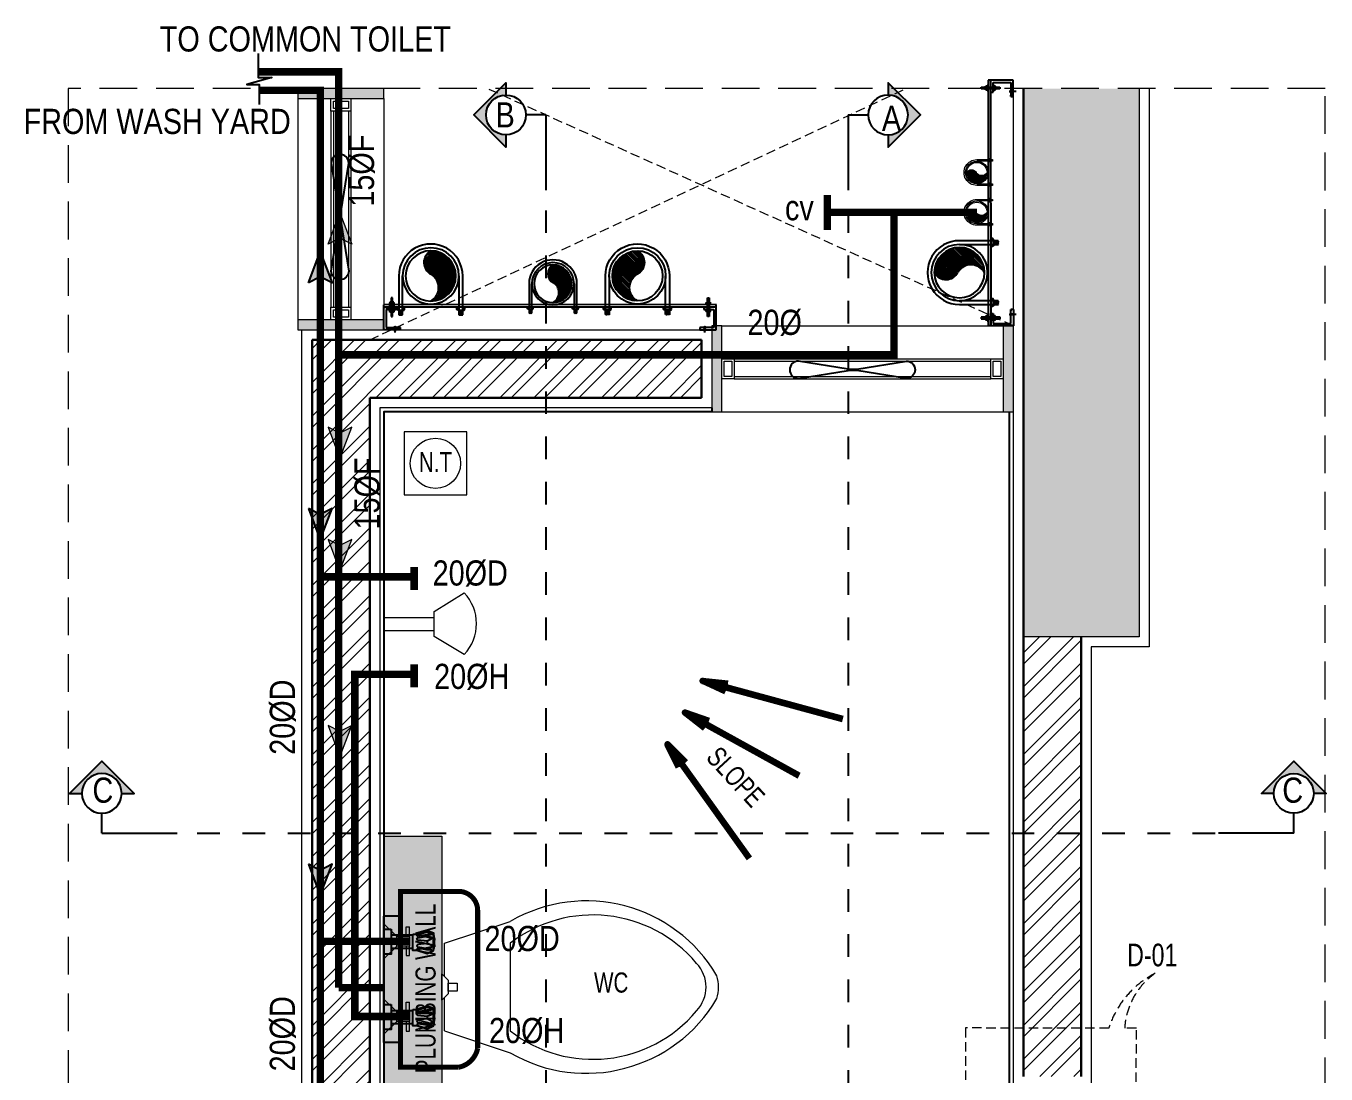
# Model space of a CAD drawing. Header units: inches. Extents: x 899679 to 12882928, y -3363313 to 527800.
# Drawn here: x 923957 to 926542, y 506707 to 508791 of the extents above; entities that cross this region are included whole.
import ezdxf
from ezdxf.enums import TextEntityAlignment as Align

# ---------------------------------------------------------------- set-up
doc = ezdxf.new("R2010")
doc.units = ezdxf.units.IN
doc.header["$LTSCALE"] = 150
for name, pattern in [('Dash', [6, 3, -3]), ('DASHED', [0.75, 0.5, -0.25]), ('HIDDEN', [0.375, 0.25, -0.125]), ('HIDDEN2', [0.1875, 0.125, -0.0625])]:
    doc.linetypes.add(name, pattern=pattern)
for name, color, linetype, lineweight in [('COLUMN', 5, 'Continuous', 13), ('DOTTED LINE-MSA', 3, 'HIDDEN2', 13), ('ELE', 6, 'Continuous', 25), ('ele02', 4, 'Continuous', 9), ('ele03', 147, 'Continuous', 5), ('g-cen-sym', 8, 'Continuous', 25), ('g-cent-sym', 8, 'Continuous', 15), ('g-ele-02', 8, 'Continuous', 9), ('g-text', 8, 'Continuous', 9), ('P-RWP-TEXT', 5, 'Continuous', 25), ('P.FIXTURE-MSA', 8, 'Continuous', 5), ('P_Soil Downtke pipe', 6, 'Continuous', 25), ('P_Wate Downtke pipe', 4, 'Continuous', 25), ('P_Water Supply Downtake pipe', 3, 'Continuous', 25), ('Pl_FLushing PIpe', 150, 'Continuous', 9), ('PLASTER', 3, 'Continuous', 9), ('SHEET', 7, 'Continuous', 13), ('WALL HATCH-MSA', 251, 'Continuous', 9), ('WALL-MSA', 32, 'Continuous', 30)]:
    doc.layers.add(name, color=color, linetype=linetype, lineweight=lineweight)
for name, color, linetype in [('g-sol250', 8, 'Continuous'), ('P-ASP', 42, 'Continuous'), ('P_DOMESTIC GRAVITY PIPE', 3, 'Continuous'), ('P_FLUSHING GRAVITY PIPE', 150, 'Continuous'), ('P_GEYSER', 1, 'Continuous'), ('P_HOT WATER PIPE', 1, 'HIDDEN'), ('P_SANITARY', 7, 'Continuous'), ('PL-bracket', 7, 'Continuous'), ('R.C.C HATCH-MSA', 250, 'Continuous'), ('TILE SECTION', 152, 'Continuous')]:
    doc.layers.add(name, color=color, linetype=linetype)
doc.styles.add('AR', font='swisscl.ttf')
doc.styles.add('ARIAL', font='swisscl.ttf')
doc.styles.add('arial unicode', font='swisscl.ttf', dxfattribs={"height": 165})
doc.styles.add('PLUMBING TEXT', font='ARIALN.TTF')
doc.styles.add('SWINS', font='swissc.ttf')
doc.dimstyles.new('25', dxfattribs={"dimtxt": 40, "dimasz": 18, "dimexe": 0, "dimexo": 0, "dimgap": 10, "dimtad": 1, "dimdec": 0, "dimzin": 3, "dimdsep": 46, "dimtxsty": 'ARIAL', "dimblk": 'ARCHTICK', "dimcen": 0, "dimclrd": 256, "dimclre": 256, "dimclrt": 256, "dimadec": 0, "dimazin": 0, "dimtfac": 1, "dimtdec": 0, "dimtmove": 1, "dimatfit": 0, "dimfxl": 1, "dimtolj": 1, "dimtzin": 0, "dimlwd": 18, "dimlwe": 5, "dimarcsym": 0})
pattern_1 = [(45, (-926540.5051183873, -538060.7460376524), (-33.67596045400933, 33.67596045400933), []), (45, (-926518.0544683873, -538060.7460376524), (-33.67596045400933, 33.67596045400933), [])]

# ---------------------------------------------------------------- blocks, each defined once
blk = doc.blocks.new('sec')
at = {"layer": 'g-cen-sym'}
h = blk.add_hatch(color=256, dxfattribs=at)
h.paths.add_polyline_path([(2.73e-14, 537.5273218287452), (-107.956475941309, 429.5708458874361), (-107.956475941309, 399.1607016395453, -0.2062306983916904), (2.730000000001706e-14, 445.6665243379758, -0.4142135623730596), (148.5555081145527, 297.1110162260618), (240.4163056053222, 297.1110162260618)])
h.paths.add_polyline_path([(-107.956475941309, 399.1607016395454), (-107.956475941309, 429.5708458874361), (-138.1869732997017, 399.3403485290693), (-138.1869732997017, 351.6371512499004, -0.09565303018648871)])
h.paths.add_polyline_path([(-138.1869732997017, 399.3403485290693), (-168.4174706606815, 369.1098511680636), (-168.4174706606815, 297.1110162260618), (-148.5555081119139, 297.1110162260618, -0.09423427136048851), (-138.1869732997017, 351.6371512499004)])
h.paths.add_polyline_path([(-168.4174706580426, 369.1098511680636), (-204.6941080129084, 332.8332138158367), (-204.6941080129084, 297.1110162260618), (-168.4174706606815, 297.1110162260618)])
h.paths.add_polyline_path([(-204.6941080129084, 332.8332138158367), (-240.4163056027092, 297.1110162260618), (-204.6941080129084, 297.1110162260618)])
for q in [(2.73e-14, 148.5555081130354), (-561.6378324203346, 0)]:
    blk.add_line((0, 0), q, dxfattribs=at)
blk.add_lwpolyline([(-148.5555081119139, 297.1110162260618), (-240.4163056027092, 297.1110162260618), (2.73e-14, 537.5273218287452), (240.4163056053222, 297.1110162260618), (148.5555081145527, 297.1110162260618)], dxfattribs=at)
blk.add_circle((2.73e-14, 297.1110162260618), 148.5555081130354, dxfattribs=at)
blk = doc.blocks.new('ewc')
at = {"linetype": 'Continuous'}
for p, q in [((6.000000000021826, 101.599999135622), (158.4000000000451, 152.3999991355522)), ((6.000000000021826, 24.57502629797091), (6.000000000021826, 101.599999135622)), ((158.4000000000451, 101.599999135622), (158.4000000000451, -101.6000008644478)), ((6.000000000021826, -101.6000008644478), (6.000000000021826, -24.57502391314483)), ((6.000000000021826, -101.6000008644478), (158.4000000000451, -152.4000008643779))]:
    blk.add_line(p, q, dxfattribs=at)
for points in [[(14.69999999997526, -15.87502045519068), (2.18279e-11, -30.5750262979127), (2.18279e-11, 30.57502629797091), (14.69999999997526, 15.87502629801747)], [(14.69999999997526, 9.524999135552207), (35.09999999999855, 9.524999135552207), (35.09999999999855, -9.52500086449436), (14.69999999997526, -9.52500086449436)]]:
    blk.add_lwpolyline(points, close=True, dxfattribs=at)
for centre, radius, start, end in [((334.6003760970416, -151.6075776776415), 351.3777508359386, 30.46294972132546, 120.0965059132994), ((350.166366009762, -145.4049900448299), 312.7060038516717, 39.84628294043039, 127.8249367280076), ((532.3713892993037, -8.644419722e-07), 79.81336324384073, 316.4848892072429, 43.51511079275708), ((539.3991887490483, 0.0005310428678058), 101.6, 344.8605283250158, 15.13947077070725), ((334.6003760970416, 151.607575948874), 351.3777508359386, 239.9034940867005, 329.5370502786747), ((350.166366009762, 145.4049883160623), 312.7060038516717, 232.1750632719923, 320.1537170595696)]:
    blk.add_arc(centre, radius, start, end, dxfattribs=at)
blk = doc.blocks.new('TAP-1')
for p, q in [((9.525013580918312, -44.44999999995343), (28.57501366082579, -44.44999999995343)), ((9.525013580918312, -50.80000000004657), (28.57501366082579, -50.80000000004657)), ((28.57501366082579, -44.44999999995343), (28.57501366082579, -50.80000000004657))]:
    blk.add_line(p, q)
for points in [[(-9.52499020472169, -25.40001328103244), (-34.92501358129084, 0), (34.92501358129084, 0), (9.525013580918312, -25.40002716239542)], [(-9.524986418895423, -44.44999999995343), (-28.5749864988029, -44.44999999995343), (-28.5749864988029, -50.80000000004657), (-9.524986418895423, -50.80000000004657)]]:
    blk.add_lwpolyline(points)
blk.add_lwpolyline([(9.525013580918312, -25.40000000002328), (9.525013580918312, -50.80000000004657), (-9.524986418895423, -50.80000000004657), (-9.524986418895423, -25.40000000002328)], close=True)
blk = doc.blocks.new('A$C9f60bd39')
for p, q in [((-25.00005471240729, 99.99999316036701), (-62.28428161423653, 159.5359041057527)), ((60.56100777816027, 159.7277266159654), (25.00002735946327, 99.99999316036701)), ((25.00002735946327, 99.99999316036701), (-25.00005471240729, 99.99999316036701)), ((12.50000684056431, 99.99999316036701), (-12.50003419537097, 99.99999316036701))]:
    blk.add_line(p, q)
blk.add_lwpolyline([(-12.50003419537097, 99.99999316036701), (-12.50002051796764, 0), (12.50002051796764, 0), (12.50000684056431, 99.99999316036701)], close=True)
blk.add_arc((-0.7608264302834868, 95.07164785638452), 89.11103114370214, 46.51608762641337, 133.6628466995608)
blk = doc.blocks.new('A$Cd9974d17')
at = {"elevation": -2.990973136893025e-06}
blk.add_lwpolyline([(14.51018306124024, -125), (139.5101830612402, -125), (139.5101830612402, 0), (14.51018306124024, 0)], close=True, dxfattribs=at)
blk.add_circle((77.01018305378966, -62.50000000372529, -3.011486838741326e-06), 50)
blk = doc.blocks.new('_ArchTick')
at = {"color": 0, "linetype": 'ByBlock', "const_width": 0.15}
blk.add_lwpolyline([(-0.5, -0.5), (0.5, 0.5)], dxfattribs=at)
blk = doc.blocks.new('A$C71541A21')
h = blk.add_hatch()
h.set_pattern_fill('ANSI31', color=256, scale=15624.99999961172, angle=449.9999947211993, style=0)
h.set_pattern_definition([(225.0000052736955, (2987.514096804695, -8852.990632419187), (-2.209708894839474, 2.209708487257594), [])])
edge = h.paths.add_edge_path()
edge.add_ellipse((58.19573492583879, 66.33248665570433), major_axis=(-35.35533905670769, 35.35533905670769), ratio=0.9999999999963864, start_angle=315.00000527864233, end_angle=405.0000052790051, ccw=False)
edge.add_ellipse((58.19573492606526, 66.33248665570433), major_axis=(-35.35533905654907, -35.35533905654907), ratio=0.9999999999990152, start_angle=135.0000052792887, end_angle=225.0000000000283, ccw=False)
edge.add_ellipse((84.99012411941371, 79.03934499527237), major_axis=(-18.70781260122782, 18.70781260122782), ratio=0.9999999999990392, start_angle=72.05095237669781, end_angle=196.2959103731115, ccw=False)
edge.add_ellipse((35.01052318419402, 50.98169697085457), major_axis=(-21.84810600288985, 21.84810600288985), ratio=0.9999999999985292, start_angle=256.2424875922653, end_angle=375.2099589512152)
at = {"color": 253}
for p, q in [((-18.89106795806232, 129.8324832193147), (58.19572907563697, 129.8324866465499)), ((-9.54635294477252, 129.831727855091), (-11.43835364824865, 129.8372014557497)), ((-9.548668197777328, 132.701747422945), (-8.418130726596372, 133.8388452140151)), ((-9.540326368397595, 122.3611023641951), (-9.548668197777328, 132.7017474233088)), ((-9.515043614402327, 131.1003206797267), (-4.017719424910991, 131.0844167980775)), ((-8.418130726596372, 133.8388452140151), (-4.017719424910991, 133.8388452140151)), ((58.19572976394407, 122.3618984121623), (-19.34279916938048, 122.3619066906281)), ((-9.540326368397595, 122.3611023641951), (-9.548668197777328, 119.4776715886491)), ((-9.548668197777328, 119.4776715886491), (-8.418130726596372, 118.3405737975789)), ((-9.54398898214198, 121.095085953604), (-4.017719424910991, 121.0790983322312)), ((-8.418130726596372, 118.3405737975789), (-4.017719424910991, 118.3405737975789)), ((58.19574077694657, 2.832486664677487), (-19.34279379814656, 2.832478416473873)), ((-18.89105706969759, 10.30306669630091), (58.19574008841307, 10.30307489960869)), ((58.19574077694657, 2.832486664677487), (-13.3133817491303, 2.832479011567313)), ((-9.546341147898643, 10.30231303168141), (-11.10284523895749, 10.30681603271836)), ((-9.548656401267221, 13.17233259953531), (-8.418118929722494, 14.30943039060541)), ((-9.540314571523721, 2.831687540421555), (-9.548656401267221, 13.17233259953531)), ((-9.540314571523721, 2.831687540421555), (-9.548656401267221, -0.0517432354882459)), ((-9.543977185268105, 1.56567112983059), (-4.017707627673313, 1.549683508457674)), ((-9.515031817528447, 11.57090585595318), (-4.017707627673313, 11.55500197394024)), ((-8.418118929722494, 14.30943039060541), (-4.017707627673313, 14.30943039060541)), ((-9.548656401267221, -0.0517432354882459), (-8.418118929722494, -1.188841026558363)), ((-8.418118929722494, -1.188841026558363), (-4.017707627673313, -1.188841026558363))]:
    blk.add_line(p, q, dxfattribs=at)
for points in [[(-19.39855965395615, 122.2485780273218, 0.1779413410830516), (-18.96089619515904, 125.9839440835293, -0.2328251976264197), (-18.95009380971812, 129.7178886617275)], [(-19.39854785708225, 2.719163203912031, 0.1779413410830516), (-18.96088439792142, 6.454529259755815, -0.2328251976264197), (-18.9500820128443, 10.18847383831774)]]:
    blk.add_lwpolyline(points, format="xyb", dxfattribs=at)
for points in [[(-17.33959012638577, 129.8327036686914), (-16.18338604933437, 122.3601411850922)], [(-15.15917705513048, 129.8335857501314), (-14.00297297844291, 122.361023266896)], [(-12.97876398460279, 129.8344678319353), (-11.82255990755139, 122.3619053483361)], [(-10.79835091371127, 129.8353499133754), (-9.540865640548088, 123.0295915888945)], [(-4.017719424910991, 133.8388452140151), (-4.017719424910991, 118.3405737975789)], [(-17.33957832914815, 10.30328884491786), (-16.18337425246052, 2.830726361682465)], [(-15.15916525825657, 10.30417092635792), (-14.002961181569, 2.831608443122533)], [(-12.97875218772888, 10.30505300816178), (-11.82254811067751, 2.8324905245626)], [(-10.7983391164736, 10.30593508960185), (-9.540853843674213, 3.500176764757211)], [(-4.017707627673313, 14.30943039060541), (-4.017707627673313, -1.188841026558363)]]:
    blk.add_lwpolyline(points, dxfattribs=at)
at = {"color": 253, "extrusion": (0, 0, -1)}
blk.add_ellipse((58.19573492629181, 66.33248665570433), major_axis=(-44.90128060301127, -44.90128060301129), ratio=0.999999999999692, start_param=2.356194490192188, end_param=5.497787143781983, dxfattribs=at)
for major_axis, ratio, start_param, end_param in [((-8.399999999999996e-15, -56.0294117612936), 0.9999999999955402, -0.7853981633996782, 5.497787143779905), ((-1.31e-14, -49.99999999999997), 0.9999999999967564, -0.7853981633990699, 5.497787143780516)]:
    blk.add_ellipse((58.19573492561231, 66.33248665570433), major_axis=major_axis, ratio=ratio, start_param=start_param, end_param=end_param)
at = {"extrusion": (0, 0, -1)}
for centre, major_axis, ratio, start_param, end_param in [((35.01052318464697, 50.98169697049223), (-21.8481060029837, -21.8481060029837), 0.999999999999786, 1.30533246416926, 3.381706541423978), ((84.89053644642789, 78.88060685054668), (-18.59417428406518, 18.59417428406518), 0.9999999999967792, 2.853642975592703, 5.029312805762117)]:
    blk.add_ellipse(centre, major_axis=major_axis, ratio=ratio, start_param=start_param, end_param=end_param, dxfattribs=at)
blk = doc.blocks.new('*U82')
at = {"color": 7, "ltscale": 0.125}
for p, q in [((-464.4738194127834, 51.56487437560279), (-476.0656746239163, 51.56487437560279)), ((-476.0656746239163, 51.56487437560279), (-476.0656746239163, 49.69146944608656)), ((-466.5707129343402, 54.73987305416085), (-473.9661408053628, 54.73987305416085)), ((-473.9661408053628, 54.73987305416085), (-473.9661408053628, 51.56487437560279)), ((-473.9661408053628, 51.56487437560279), (-466.5707129343402, 51.56487437560279)), ((-468.6846178410685, 63.33749707066454), (-471.8573765226879, 63.33749707066454)), ((-471.8573765226879, 63.33749707066454), (-471.8573765226879, 26.32462893977936)), ((-468.6846178410685, 26.32462893977936), (-468.6846178410685, 63.33749707066454)), ((-466.5707129343402, 51.56487437560279), (-466.5707129343402, 54.73987305416085)), ((-464.4738194127834, 49.69146944608656), (-464.4738194127834, 51.56487437560279)), ((-21.51459171095462, 51.56487437560279), (-9.92273649982212, 51.56487437560279)), ((-21.51459171095462, 49.69146944608656), (-21.51459171095462, 51.56487437560279)), ((-19.41769818939042, 54.73987305416085), (-12.02227031837515, 54.73987305416085)), ((-19.41769818939042, 51.56487437560279), (-19.41769818939042, 54.73987305416085)), ((-12.02227031837515, 51.56487437560279), (-19.41769818939042, 51.56487437560279)), ((-17.30379328266986, 63.33749707066454), (-14.13103460105026, 63.33749707066454)), ((-17.30379328266986, 26.32462893977936), (-17.30379328266986, 63.33749707066454)), ((-14.13103460105026, 63.33749707066454), (-14.13103460105026, 26.32462893977936)), ((-12.02227031837515, 54.73987305416085), (-12.02227031837515, 51.56487437560279)), ((-9.92273649982212, 51.56487437560279), (-9.92273649982212, 49.69146944608656)), ((-476.0656746239163, 38.09725163530675), (-476.0656746239163, 39.97065656435734)), ((-476.0656746239163, 39.97065656435734), (-464.4738194127834, 39.97065656435734)), ((-464.4738194127834, 38.09725163530675), (-476.0656746239163, 38.09725163530675)), ((-473.9661408053628, 34.92225295628305), (-473.9661408053628, 38.09725163530675)), ((-473.9661408053628, 38.09725163530675), (-466.5707129343402, 38.09725163530675)), ((-466.5707129343402, 34.92225295628305), (-473.9661408053628, 34.92225295628305)), ((-471.8573765226879, 26.32462893977936), (-468.6846178410685, 26.32462893977936)), ((-466.5707129343402, 38.09725163530675), (-466.5707129343402, 34.92225295628305)), ((-464.4738194127834, 39.97065656435734), (-464.4738194127834, 38.09725163530675)), ((-9.92273649982212, 49.69146944608656), (-21.51459171095462, 49.69146944608656)), ((-9.92273649982212, 39.97065656435734), (-21.51459171095462, 39.97065656435734)), ((-21.51459171095462, 39.97065656435734), (-21.51459171095462, 38.09725163530675)), ((-21.51459171095462, 38.09725163530675), (-9.92273649982212, 38.09725163530675)), ((-12.02227031837515, 38.09725163530675), (-19.41769818939042, 38.09725163530675)), ((-19.41769818939042, 38.09725163530675), (-19.41769818939042, 34.92225295628305)), ((-19.41769818939042, 34.92225295628305), (-12.02227031837515, 34.92225295628305)), ((-14.13103460105026, 26.32462893977936), (-17.30379328266986, 26.32462893977936)), ((-12.02227031837515, 34.92225295628305), (-12.02227031837515, 38.09725163530675)), ((-9.92273649982212, 38.09725163530675), (-9.92273649982212, 39.97065656435734))]:
    blk.add_line(p, q, dxfattribs=at)
for p, q in [((-485.8004037162347, 44.72142396942945), (-485.8004037162347, 49.69098918781675)), ((-485.8004037162347, 49.68862127818283), (0, 49.68862127818283)), ((-485.8004037162347, 44.72190422909625), (-461.7989801653725, 44.72190422909625)), ((-485.8004037162347, 0), (-485.8004037162347, 44.72190422909625)), ((-485.8004037162347, 44.72171776174218), (0, 44.71953631946235)), ((-461.798980159821, 39.97065656435734), (-481.0491560560359, 39.97065656435734)), ((-481.0491560560359, 39.97065656435734), (-481.0491560620532, 4.751247661959496)), ((-461.7989801653725, 44.72190422909625), (-461.798980159821, 39.97065656435734)), ((0, 44.72190422909625), (-24.18943095835834, 44.72190422909625)), ((-24.18943095835834, 44.72190422909625), (-24.18943096391718, 39.97065656435734)), ((-24.18943096391718, 39.97065656435734), (-4.751247660191439, 39.97065656435734)), ((-4.751247660191439, 39.97065656435734), (-4.751247654174222, 4.751247661959496)), ((0, 44.72142396942945), (0, 49.69098918781675)), ((0, 0), (0, 44.72190422909625)), ((-453.2746123915977, 0), (-485.8004037162347, 0)), ((-481.0491560620532, 4.751247661959496), (-453.2746123855806, 4.751247661959496)), ((-454.1178483401627, 4.751247661959496), (-455.9612256270005, 4.751247661959496)), ((-453.2746123855806, 4.751247661959496), (-455.9612256270005, 4.751247661959496)), ((-453.2746123855806, 4.751247661959496), (-453.2746123915977, 0)), ((-4.751247654174222, 4.751247661959496), (-32.52579132463689, 4.751247661959496)), ((-32.52579132463689, 4.751247661959496), (-29.83917808923434, 4.751247661959496)), ((-32.52579132463689, 0), (0, 0)), ((-31.68255537607183, 4.751247661959496), (-29.83917808923434, 4.751247661959496))]:
    blk.add_line(p, q)
for points in [[(-463.4684211574283, -5.459783804278004), (-464.6999106661073, 4.75124766195949)], [(-463.4684211574283, -5.459783804278004), (-462.2369316487487, 4.75124766195949)], [(-32.52579132463689, 0), (-32.52579132463689, 4.751247661959496)], [(-22.33198255880644, -5.459783804278004), (-23.56347206748561, 4.75124766195949)], [(-22.33198255880644, -5.459783804278004), (-21.10049305012726, 4.75124766195949)]]:
    blk.add_lwpolyline(points)
for centre, start, end in [((-463.549908525252, 4.542921116976278), 6.168720518134261, 173.8312794818657), ((-22.25049519098253, 4.542921116976278), 6.168720518134083, 173.8312794818659)]:
    blk.add_arc(centre, 1.938703992554078, start, end)
blk = doc.blocks.new('*U81')
at = {"color": 7, "ltscale": 0.125}
for p, q in [((-635.3813577738439, 51.56487437560279), (-646.9732129849768, 51.56487437560279)), ((-646.9732129849768, 51.56487437560279), (-646.9732129849768, 49.69146944608656)), ((-637.4782512954012, 54.73987305416085), (-644.8736791664237, 54.73987305416085)), ((-644.8736791664237, 54.73987305416085), (-644.8736791664237, 51.56487437560279)), ((-644.8736791664237, 51.56487437560279), (-637.4782512954012, 51.56487437560279)), ((-639.5921562021289, 63.33749707066454), (-642.764914883749, 63.33749707066454)), ((-642.764914883749, 63.33749707066454), (-642.764914883749, 26.32462893977936)), ((-639.5921562021289, 26.32462893977936), (-639.5921562021289, 63.33749707066454)), ((-637.4782512954012, 51.56487437560279), (-637.4782512954012, 54.73987305416085)), ((-635.3813577738439, 49.69146944608656), (-635.3813577738439, 51.56487437560279)), ((-21.51459171095462, 51.56487437560279), (-9.92273649982212, 51.56487437560279)), ((-21.51459171095462, 49.69146944608656), (-21.51459171095462, 51.56487437560279)), ((-19.41769818939042, 54.73987305416085), (-12.02227031837515, 54.73987305416085)), ((-19.41769818939042, 51.56487437560279), (-19.41769818939042, 54.73987305416085)), ((-12.02227031837515, 51.56487437560279), (-19.41769818939042, 51.56487437560279)), ((-17.30379328266986, 63.33749707066454), (-14.13103460105026, 63.33749707066454)), ((-17.30379328266986, 26.32462893977936), (-17.30379328266986, 63.33749707066454)), ((-14.13103460105026, 63.33749707066454), (-14.13103460105026, 26.32462893977936)), ((-12.02227031837515, 54.73987305416085), (-12.02227031837515, 51.56487437560279)), ((-9.92273649982212, 51.56487437560279), (-9.92273649982212, 49.69146944608656)), ((-646.9732129849768, 38.09725163530675), (-646.9732129849768, 39.97065656435734)), ((-646.9732129849768, 39.97065656435734), (-635.3813577738439, 39.97065656435734)), ((-635.3813577738439, 38.09725163530675), (-646.9732129849768, 38.09725163530675)), ((-644.8736791664237, 34.92225295628305), (-644.8736791664237, 38.09725163530675)), ((-644.8736791664237, 38.09725163530675), (-637.4782512954012, 38.09725163530675)), ((-637.4782512954012, 34.92225295628305), (-644.8736791664237, 34.92225295628305)), ((-642.764914883749, 26.32462893977936), (-639.5921562021289, 26.32462893977936)), ((-637.4782512954012, 38.09725163530675), (-637.4782512954012, 34.92225295628305)), ((-635.3813577738439, 39.97065656435734), (-635.3813577738439, 38.09725163530675)), ((-9.92273649982212, 49.69146944608656), (-21.51459171095462, 49.69146944608656)), ((-9.92273649982212, 39.97065656435734), (-21.51459171095462, 39.97065656435734)), ((-21.51459171095462, 39.97065656435734), (-21.51459171095462, 38.09725163530675)), ((-21.51459171095462, 38.09725163530675), (-9.92273649982212, 38.09725163530675)), ((-12.02227031837515, 38.09725163530675), (-19.41769818939042, 38.09725163530675)), ((-19.41769818939042, 38.09725163530675), (-19.41769818939042, 34.92225295628305)), ((-19.41769818939042, 34.92225295628305), (-12.02227031837515, 34.92225295628305)), ((-14.13103460105026, 26.32462893977936), (-17.30379328266986, 26.32462893977936)), ((-12.02227031837515, 34.92225295628305), (-12.02227031837515, 38.09725163530675)), ((-9.92273649982212, 38.09725163530675), (-9.92273649982212, 39.97065656435734))]:
    blk.add_line(p, q, dxfattribs=at)
for p, q in [((-656.7079420772951, 44.72142396942945), (-656.7079420772951, 49.69098918781675)), ((-656.7079420772951, 49.68862127818283), (0, 49.68862127818283)), ((-656.7079420772951, 44.72190422909625), (-632.706518526433, 44.72190422909625)), ((-656.7079420772951, 0), (-656.7079420772951, 44.72190422909625)), ((-656.7079420772951, 44.72171776174218), (0, 44.71953631946235)), ((-632.7065185208809, 39.97065656435734), (-651.9566944170971, 39.97065656435734)), ((-651.9566944170971, 39.97065656435734), (-651.9566944231141, 4.751247661959496)), ((-632.706518526433, 44.72190422909625), (-632.7065185208809, 39.97065656435734)), ((0, 44.72190422909625), (-24.18943095835834, 44.72190422909625)), ((-24.18943095835834, 44.72190422909625), (-24.18943096391718, 39.97065656435734)), ((-24.18943096391718, 39.97065656435734), (-4.751247660191439, 39.97065656435734)), ((-4.751247660191439, 39.97065656435734), (-4.751247654174222, 4.751247661959496)), ((0, 44.72142396942945), (0, 49.69098918781675)), ((0, 0), (0, 44.72190422909625)), ((-624.1821507526578, 0), (-656.7079420772951, 0)), ((-651.9566944231141, 4.751247661959496), (-624.1821507466408, 4.751247661959496)), ((-625.025386701224, 4.751247661959496), (-626.8687639880611, 4.751247661959496)), ((-624.1821507466408, 4.751247661959496), (-626.8687639880611, 4.751247661959496)), ((-624.1821507466408, 4.751247661959496), (-624.1821507526578, 0)), ((-4.751247654174222, 4.751247661959496), (-32.52579132463689, 4.751247661959496)), ((-32.52579132463689, 4.751247661959496), (-29.83917808923434, 4.751247661959496)), ((-32.52579132463689, 0), (0, 0)), ((-31.68255537607183, 4.751247661959496), (-29.83917808923434, 4.751247661959496))]:
    blk.add_line(p, q)
for points in [[(-634.3759595184891, -5.459783804278004), (-635.607449027168, 4.75124766195949)], [(-634.3759595184891, -5.459783804278004), (-633.14447000981, 4.75124766195949)], [(-32.52579132463689, 0), (-32.52579132463689, 4.751247661959496)], [(-22.33198255880644, -5.459783804278004), (-23.56347206748561, 4.75124766195949)], [(-22.33198255880644, -5.459783804278004), (-21.10049305012726, 4.75124766195949)]]:
    blk.add_lwpolyline(points)
for centre, radius, start, end in [((-634.457446886313, 4.542921116976267), 1.93870399255409, 6.168720518134509, 173.8312794818654), ((-22.25049519098253, 4.542921116976278), 1.938703992554078, 6.168720518134083, 173.8312794818659)]:
    blk.add_arc(centre, radius, start, end)
blk = doc.blocks.new('ARR')
at = {"ltscale": 0.025}
h = blk.add_hatch(color=256, dxfattribs=at)
edge = h.paths.add_edge_path()
edge.add_line((248.5438484465703, 93.94263017456979), (-2.328306436538696e-08, -1.164153218269348e-08))
edge.add_line((0, 0), (248.5438484698534, -93.94263018621132))
edge.add_line((248.5438484465703, -93.94263019785285), (199.9999999767169, -1.164153218269348e-08))
edge.add_line((200, 0), (248.5438484698534, 93.94263018621132))
at = {"color": 7, "linetype": 'Continuous', "ltscale": 0.025}
blk.add_lwpolyline([(248.5438484465703, 93.94263017456979), (0, 0), (248.5438484465703, -93.94263019785285), (200, 0)], close=True, dxfattribs=at)
blk = doc.blocks.new('AC')
at = {"layer": 'P_SANITARY', "ltscale": 10}
h = blk.add_hatch(color=7, dxfattribs=at)
h.set_gradient(color1=(242, 244, 241), color2=(118, 137, 108), rotation=90.00000000000003, one_color=1, tint=0.4799999892711639, name='INVCYLINDER')
h.paths.add_polyline_path([(-4.656613e-10, -24.99945513007697), (14.31408783327788, -24.99945513007697), (14.31408783327788, 0.0021237677428871), (4.656613e-10, 0.0021237677428871)])
h.paths.add_polyline_path([(4.656613e-10, 0.0021237677428871), (14.31408783327788, 0.0021237677428871), (14.31408783327788, 24.99945513007697), (4.656613e-10, 24.99945513007697)])
h = blk.add_hatch(color=7, dxfattribs=at)
h.set_gradient(color1=(242, 244, 241), color2=(118, 137, 108), rotation=90.00000000000003, one_color=1, tint=0.4799999892711639, name='INVCYLINDER')
h.paths.add_polyline_path([(14.31408783327788, 13.41977291507646), (14.31408783327788, -13.41977291542571), (57.60630970122293, -13.41977291542571), (57.60630970122293, 13.41977291507646)])
h = blk.add_hatch(color=7, dxfattribs=at)
h.set_gradient(color1=(242, 244, 241), color2=(118, 137, 108), rotation=90.00000000000003, one_color=1, tint=0.4799999892711639, name='INVCYLINDER')
h.paths.add_polyline_path([(99.97194769605996, 0.0021237677428871), (99.75558331026696, 5.541051914216949), (98.98042425839228, 12.12990388472099), (97.43010615045205, 18.81565072957892), (85.75427288375795, 24.33865900163073), (65.55169001407921, 17.31378006224986), (57.60630970122293, 17.31378006224986), (57.60630970122293, 0.0021237677428871)])
h.paths.add_polyline_path([(93.79654807783665, 7.188264906522818), (85.8996152053587, 3.748496603569946), (67.44114020932466, 5.734841684112324), (66.90821835957468, 6.170868652523495), (65.98771698214114, 7.236712351324968), (65.69703233521432, 8.641688137548044), (66.13305930374189, 9.319952312391253), (67.05356068117544, 9.949769043014383), (86.04495752719228, 13.53487967140972), (94.3294699306134, 11.35474482947029), (94.66860201442614, 10.87027041637338), (95.24997130408882, 9.90132159856148), (95.24997130408882, 8.593240693211554), (94.76549689564851, 7.866529082297347)], flags=16)
h.paths.add_polyline_path([(92.92449414101429, 16.05414660158567), (85.65737800276837, 16.29638379998505), (69.0399057616014, 13.14730014000088), (68.79766855482012, 13.14730014000088), (68.31319414637983, 13.29264246521052), (66.85977091919631, 13.72866943362169), (66.2784016295336, 14.16469640168361), (65.98771698214114, 14.84296057687607), (66.13305930374189, 15.61811963282525), (66.90821835957468, 16.63551588740665), (85.8996152053587, 22.40076135809069), (94.52325969329105, 19.49391490395646), (94.66860201442614, 19.00944049900863), (94.76549689564851, 18.04049168131314), (94.3294699306134, 16.92620053049177)], flags=16)
h = blk.add_hatch(color=7, dxfattribs=at)
h.set_gradient(color1=(242, 244, 241), color2=(118, 137, 108), rotation=90.00000000000003, one_color=1, tint=0.4799999892711639, name='INVCYLINDER')
h.paths.add_polyline_path([(86.04495752719228, -11.02797287900466), (67.05356068117544, -7.491309694829396), (66.13305930374189, -6.813045520219017), (65.69703233521432, -6.183228789246641), (65.98771698214114, -4.778253003023564), (66.90821835957468, -3.712409303872847), (67.44114020932466, -3.27638233557809), (86.04495752719228, -1.323225663392803), (86.04495752719228, 0.0021237677428871), (57.60630970122293, 0.0021237677428871), (57.60630970122293, -14.90376815770287), (63.71068725921213, -14.90376815770287), (86.04495752719228, -22.1708842960652), (86.04495752719228, -19.84486277902033), (85.8996152053587, -19.89385457290335), (66.90821835957468, -14.17705653852317), (66.13305930374189, -13.15966028417461), (65.98771698214114, -12.38450122880749), (66.2784016295336, -11.70623705349862), (66.85977091919631, -11.27021008520387), (68.31319414637983, -10.83418311714194), (68.79766855482012, -10.68884079880081), (69.0399057616014, -10.68884079880081), (85.65737800276837, -13.83792445936706), (92.92449414101429, -13.5956872528186), (94.3294699306134, -14.46774118964095), (94.76549689564851, -15.53358488855883), (94.66860201442614, -16.59942858759314), (94.52325969329105, -16.98700811923481), (86.04495752719228, -19.84486277902033), (86.04495752719228, -22.1708842960652), (98.30216008354908, -17.81061461230273), (98.3990549684968, -17.56837740517221), (98.44750240910801, -16.93856067466549), (98.88352937740272, -14.61308350763284), (99.41645122691988, -10.93107799778227), (99.85247819544749, -6.183228789246641), (99.99782052054071, -0.6602205247618258), (99.97194769605996, 0.0021237677428871), (86.04495752719228, 0.0021237677428871), (86.04495752719228, -1.400901647866701), (93.79654807783665, -4.72980555833783), (94.76549689564851, -5.359622288960961), (95.24997130408882, -6.086333908024244), (95.24997130408882, -7.394414813490582), (94.66860201442614, -8.411811068304813), (94.3294699306134, -8.847838036250321)])
at = {"layer": 'P_SANITARY', "color": 7}
blk.add_line((57.60630970122293, 17.31378006224986), (57.60630970122293, -14.90376815770287), dxfattribs=at)
at = {"layer": 'P_SANITARY', "ltscale": 10}
blk.add_lwpolyline([(14.31408783327788, -24.99945513007697), (14.31408783327788, 24.99945513007697), (4.656613e-10, 24.99945513007697), (-4.656613e-10, -24.99945513007697)], close=True, dxfattribs=at)
for points in [[(57.60630970122293, 13.41977291507646), (14.31408783327788, 13.41977291507646)], [(14.31408783327788, -13.41977291542571), (57.60630970122293, -13.41977291542571)]]:
    blk.add_lwpolyline(points, dxfattribs=at)
at = {"layer": 'P_SANITARY', "color": 7}
for points in [[(57.60630970122293, -14.90376815770287), (63.71068725921213, -14.90376815770287), (86.04495752719228, -22.1708842960652), (98.30216008354908, -17.81061461230273), (98.3990549684968, -17.56837740517221), (98.44750240910801, -16.93856067466549), (98.88352937740272, -14.61308350763284), (99.41645122691988, -10.93107799778227), (99.85247819544749, -6.183228789246641), (99.99782052054071, -0.6602205247618258), (99.75558331026696, 5.541051914216949), (98.98042425839228, 12.12990388472099), (97.43010615045205, 18.81565072957892), (85.75427288375795, 24.33865900163073), (65.55169001407921, 17.31378006224986), (57.60630970122293, 17.31378006224986), (57.60630970122293, -14.90376815770287)], [(86.04495752719228, 13.53487967140972), (94.3294699306134, 11.35474482947029), (94.66860201442614, 10.87027041637338), (95.24997130408882, 9.90132159856148), (95.24997130408882, 8.593240693211554), (94.76549689564851, 7.866529082297347), (93.79654807783665, 7.188264906522818), (85.8996152053587, 3.748496603569946), (67.44114020932466, 5.734841684112324), (66.90821835957468, 6.170868652523495), (65.98771698214114, 7.236712351324968), (65.69703233521432, 8.641688137548044), (66.13305930374189, 9.319952312391253), (67.05356068117544, 9.949769043014383), (86.04495752719228, 13.53487967140972)], [(85.8996152053587, 22.40076135809069), (94.52325969329105, 19.49391490395646), (94.66860201442614, 19.00944049900863), (94.76549689564851, 18.04049168131314), (94.3294699306134, 16.92620053049177), (92.92449414101429, 16.05414660158567), (85.65737800276837, 16.29638379998505), (69.0399057616014, 13.14730014000088), (68.79766855482012, 13.14730014000088), (68.31319414637983, 13.29264246521052), (66.85977091919631, 13.72866943362169), (66.2784016295336, 14.16469640168361), (65.98771698214114, 14.84296057687607), (66.13305930374189, 15.61811963282525), (66.90821835957468, 16.63551588740665), (85.8996152053587, 22.40076135809069)], [(86.04495752719228, 22.93368320795707), (86.04495752719228, 24.19331667607185)], [(86.04495752719228, 13.72866943362169), (86.04495752719228, 17.16843773680739)], [(86.04495752719228, -1.290037255384959), (86.04495752719228, 3.457811960834078)], [(97.67234335327522, -17.76216717495117), (97.67234335327522, 17.36222750635352)], [(86.04495752719228, -11.02797287900466), (94.3294699306134, -8.847838036250321), (94.66860201442614, -8.411811068304813), (95.24997130408882, -7.394414813490582), (95.24997130408882, -6.086333908024244), (94.76549689564851, -5.359622288960961), (93.79654807783665, -4.72980555833783), (85.8996152053587, -1.338484699954278), (67.44114020932466, -3.27638233557809), (66.90821835957468, -3.712409303872847), (65.98771698214114, -4.778253003023564), (65.69703233521432, -6.183228789246641), (66.13305930374189, -6.813045520219017), (67.05356068117544, -7.491309694829396), (86.04495752719228, -11.02797287900466)], [(85.8996152053587, -19.89385457290335), (94.52325969329105, -16.98700811923481), (94.66860201442614, -16.59942858759314), (94.76549689564851, -15.53358488855883), (94.3294699306134, -14.46774118964095), (92.92449414101429, -13.5956872528186), (85.65737800276837, -13.83792445936706), (69.0399057616014, -10.68884079880081), (68.79766855482012, -10.68884079880081), (68.31319414637983, -10.83418311714194), (66.85977091919631, -11.27021008520387), (66.2784016295336, -11.70623705349862), (65.98771698214114, -12.38450122880749), (66.13305930374189, -13.15966028417461), (66.90821835957468, -14.17705653852317), (85.8996152053587, -19.89385457290335)], [(86.04495752719228, -13.5956872528186), (86.04495752719228, -11.02797287900466)], [(86.04495752719228, -22.0739894148428), (86.04495752719228, -19.94230200944002)]]:
    blk.add_lwpolyline(points, dxfattribs=at)
blk = doc.blocks.new('GEYSER')
at = {"layer": 'P_GEYSER', "linetype": 'Continuous'}
for points in [[(-125.3349405054468, -33.16639222588856), (-125.3349405054468, 0)], [(125.3349405056797, 0), (-125.3349405054468, 0)], [(125.3349405056797, -33.16639222588856), (125.3349405056797, 0)]]:
    blk.add_lwpolyline(points, dxfattribs=at)
at = {"layer": 'P_GEYSER', "linetype": 'Continuous', "const_width": 10}
blk.add_lwpolyline([(175, -148.1663922258885, -0.3080263182779532), (136.8851185357198, -186.4997255592606), (-136.6666666665114, -186.4997255592606, -0.4142135623722055), (-175, -148.1663922258885), (-175, -33.16639222588856), (175, -33.16639222588856)], format="xyb", close=True, dxfattribs=at)
at = {"layer": 'P_SANITARY', "rotation": 269.9999999999999}
for p in [(-74.89077406539582, 8.149072527885437e-10), (75.10922593413852, -1.164224272542924e-10)]:
    blk.add_blockref('AC', p, dxfattribs=at)
blk = doc.blocks.new('G$C4B83B98E')
at = {"layer": 'g-sol250'}
h = blk.add_hatch(color=251, dxfattribs=at)
h.dxf.hatch_style = 1
h.paths.add_polyline_path([(-2042.99999982852, 3229.485703979968), (-2042.99999982852, 3209.485703979968), (-1871.999999868218, 3209.485703979968), (-1871.999999868218, 3229.485703979968)])
h = blk.add_hatch(color=251, dxfattribs=at)
h.dxf.hatch_style = 1
h.paths.add_polyline_path([(-2043.001441100962, 2769.485703980434), (-2043.001441100962, 2749.485703980434), (-1872.000022129621, 2749.485703980434), (-1872.000022129621, 2769.485703980434)])
h = blk.add_hatch(color=251, dxfattribs=at)
h.dxf.hatch_style = 1
h.paths.add_polyline_path([(-1219.999999923166, 2586.485704021179), (-1199.999999923166, 2586.485704021179), (-1199.999999922817, 2757.485703981481), (-1219.999999922817, 2757.485703981481)])
h = blk.add_hatch(color=251, dxfattribs=at)
h.dxf.hatch_style = 1
h.paths.add_polyline_path([(-639.9999999224674, 2586.485704024322), (-619.9999999224674, 2586.485704024322), (-619.9999999224674, 2757.485681720078), (-639.9999999224674, 2757.485681720078)])
h = blk.add_hatch(color=251, dxfattribs=at)
h.dxf.hatch_style = 1
h.paths.add_polyline_path([(-1871.999999868218, 1742.085704035359), (-1871.999999868218, 1142.085704035359), (-1756.584433566546, 1142.085704035359), (-1756.584433566546, 1742.085704035359)])
at = {"layer": 'R.C.C HATCH-MSA'}
h = blk.add_hatch(color=251, dxfattribs=at)
h.dxf.hatch_style = 1
h.paths.add_polyline_path([(-370.0000000001164, 3229.485703980317), (-599.9999998682179, 3229.485703980317), (-599.9999998682179, 2139.08570398239), (-370.0000000001164, 2139.08570398239)])
at = {"layer": 'WALL HATCH-MSA'}
h = blk.add_hatch(dxfattribs=at)
h.set_pattern_fill('ANSI32', color=251, scale=5)
h.set_pattern_definition(pattern_1)
h.paths.add_polyline_path([(-599.9999998682179, 399.0857040353585), (-599.9999998647254, 265.7857040184317), (-484.9999998647254, 265.7857040184317), (-484.9999998682179, 514.0857040353585), (-1899.999999868218, 514.0857040353585), (-1899.999999868218, 2614.485703980434), (-1239.999999922817, 2614.485703981598), (-1239.999999922817, 2729.485703981598), (-2014.999999868218, 2729.485703980434), (-2014.999999868218, 399.0857040353585)])
h = blk.add_hatch(dxfattribs=at)
h.set_pattern_fill('ANSI32', color=251, scale=5)
h.set_pattern_definition(pattern_1)
h.paths.add_polyline_path([(-484.9999998682179, 2139.08570398239), (-599.9999998682179, 2139.08570398239), (-599.9999998682179, 1264.085704035359), (-484.9999998682179, 1264.085704035359)])
at = {"layer": 'COLUMN', "color": 251}
blk.add_lwpolyline([(-370.0000000001164, 3229.485703980317), (-370.0000000001164, 2139.08570398239), (-600.0000000004657, 2139.08570398239), (-600.0000000004657, 3229.485703980317)], dxfattribs=at)
at = {"layer": 'DOTTED LINE-MSA', "color": 251}
for p, q in [((-1899.999999868218, 2729.485703980317), (-833.7270340528339, 3229.485703980317)), ((-619.9999998678686, 2757.485681718914), (-1666.272965651355, 3229.485703980317))]:
    blk.add_line(p, q, dxfattribs=at)
at = {"layer": 'ELE', "color": 251}
for points, elevation in [([(-1957.924393676221, 2982.42277739034), (-1942.019056357443, 3081.123080810765, 1), (-1976.770551986992, 3081.123080810765), (-1960.865214668214, 2982.42277739034)], 1.994536980021167e-09), ([(-1957.924393676221, 2965.185220873216), (-1942.019056357443, 2866.484917452792, -1), (-1976.770551986992, 2866.484917452792), (-1960.865214668214, 2965.185220873216)], 1.994536980021167e-09), ([(-948.7910340913804, 2671.561310173478), (-1047.491337511805, 2687.466647492256, 1), (-1047.491337511805, 2652.715151862707), (-948.7910340913804, 2668.620489181485)], -0.3206779567362979), ([(-931.5534775742562, 2671.561310173478), (-832.8531741538318, 2687.466647492256, -1), (-832.8531741538318, 2652.715151862707), (-931.5534775742562, 2668.620489181485)], -0.3206779567362979)]:
    blk.add_lwpolyline(points, format="xyb", dxfattribs=dict(at, elevation=elevation))
at = {"layer": 'ELE', "color": 251, "elevation": 1.994536980021167e-09}
for points in [[(-1957.924393676221, 2965.185220873216), (-1960.766859553754, 2965.185220873216), (-1960.766859553754, 2982.42277739034), (-1957.924393676221, 2982.42277739034)], [(-931.5534775742562, 2671.561310173478), (-931.5534775742562, 2668.718844295945), (-948.7910340913804, 2668.718844295945), (-948.7910340913804, 2671.561310173478)]]:
    blk.add_lwpolyline(points, close=True, dxfattribs=at)
at = {"layer": 'ele02', "color": 251, "elevation": 1.994536980021167e-09}
for points in [[(-1977.499988714233, 3184.485703979968), (-1977.499988714233, 3209.485703979968), (-1937.499988714233, 3209.485703979968), (-1937.499988714233, 3184.485703979968)], [(-1972.499985704198, 3189.485706990003), (-1972.499985704198, 3204.485700969934), (-1942.499991724268, 3204.485700969934), (-1942.499991724268, 3189.485706990003)], [(-1174.999999922817, 2651.985715135466), (-1199.999999922817, 2651.985715135466), (-1199.999999922817, 2691.985715135466), (-1174.999999922817, 2691.985715135466)], [(-1180.000002932851, 2656.985718145501), (-1194.999996912782, 2656.985718145501), (-1194.999996912782, 2686.985712125432), (-1180.000002932851, 2686.985712125432)]]:
    blk.add_lwpolyline(points, close=True, dxfattribs=at)
at = {"layer": 'ele02', "color": 251}
for points in [[(-1977.500010977499, 2769.485703980434), (-1977.500010977499, 2794.485703980434), (-1937.500010977499, 2794.485703980434), (-1937.500010977499, 2769.485703980434)], [(-1972.500007967465, 2774.485706990468), (-1972.500007967465, 2789.485700970399), (-1942.500013987534, 2789.485700970399), (-1942.500013987534, 2774.485706990468)], [(-639.9999999224674, 2651.9856928722), (-664.9999999224674, 2651.9856928722), (-664.9999999224674, 2691.9856928722), (-639.9999999224674, 2691.9856928722)], [(-645.000002932502, 2656.985695882235), (-659.9999969124328, 2656.985695882235), (-659.9999969124328, 2686.985689862166), (-645.000002932502, 2686.985689862166)]]:
    blk.add_lwpolyline(points, close=True, dxfattribs=at)
at = {"layer": 'ele03', "color": 251}
for p, q in [((-2042.99999982852, 3209.485703979968), (-2043.00002209167, 2769.485703980434)), ((-1871.999999868218, 3209.485703979968), (-1872.000022129621, 2769.485703980434)), ((-1977.499999637716, 3184.485703979968), (-1977.500018327497, 2794.485703980434)), ((-1972.499996428378, 3184.485703979968), (-1972.500015502796, 2794.485703980434)), ((-1942.50000264775, 3184.485703979968), (-1942.500021521002, 2794.485703980434)), ((-1937.499999589287, 3184.485703979968), (-1937.500010981224, 2794.485703980434)), ((-1199.999999922817, 2757.485703981481), (-639.9999999224674, 2757.485681720078)), ((-1174.999999922817, 2691.985704260413), (-664.9999999224674, 2691.985692868475)), ((-1174.999999922817, 2686.985701201949), (-664.9999999224674, 2686.985682328697)), ((-1174.999999922817, 2656.985707421321), (-664.9999999224674, 2656.985688346904)), ((-1174.999999922817, 2651.985704211984), (-664.9999999224674, 2651.985685522202)), ((-1199.999999922817, 2586.485704021179), (-639.9999999224674, 2586.485681758029))]:
    blk.add_line(p, q, dxfattribs=at)
at = {"layer": 'g-cen-sym', "color": 251, "linetype": 'Dash', "lineweight": -3, "ltscale": 0.1}
for p, q in [((-1549.975790099474, 3077.174606639659), (-1549.975790099474, 370.0202894068789)), ((-948.3280723372009, 3077.174606639659), (-948.3280723372009, 370.0202894068789)), ((-2333.343831602135, 1748.193487876328), (-212.0160708931508, 1748.193487876328))]:
    blk.add_line(p, q, dxfattribs=at)
at = {"layer": 'g-cent-sym', "color": 251, "linetype": 'HIDDEN', "ltscale": 0.5, "elevation": 1}
blk.add_lwpolyline([(-715.1471536851022, 1360.79970139917), (-715.4506292627193, 1085.118133828044), (-375.6407081638463, 1084.931099232752), (-375.3372325862292, 1360.612666803878), (-398.4785599084571, 1360.638141222531, -0.2302943893148561), (-337.9375763463322, 1469.524881461635, 0.1998407302499385), (-430.164595475886, 1360.673021820607)], format="xyb", close=True, dxfattribs=at)
at = {"layer": 'g-ele-02', "color": 251, "linetype": 'Continuous'}
for points in [[(-2042.99999982852, 3229.485703980317), (-2042.99999982852, 3209.485703980317), (-1871.999999868218, 3209.485703979968), (-1871.999999868218, 3229.485703979968)], [(-2042.999999825377, 2769.485703980434), (-2042.999999825377, 2749.485703980434), (-1872.000022129621, 2749.485703980434), (-1872.000022129621, 2769.485703980434)], [(-1219.999999923166, 2586.485704021179), (-1199.999999923166, 2586.485704021179), (-1199.999999922817, 2757.485703981481), (-1219.999999922817, 2757.485703981481)], [(-639.9999999224674, 2586.485704024322), (-619.9999999224674, 2586.485704024322), (-619.9999999224674, 2757.485681720078), (-639.9999999224674, 2757.485681720078)]]:
    blk.add_lwpolyline(points, close=True, dxfattribs=at)
at = {"layer": 'P.FIXTURE-MSA', "color": 251}
blk.add_lwpolyline([(-1871.999999868218, 1742.085704035359), (-1756.584433566546, 1742.085704035359), (-1756.584433566546, 1142.085704035359), (-1871.999999868218, 1142.085704035359)], close=True, dxfattribs=at)
at = {"layer": 'PLASTER', "color": 251, "linetype": 'Continuous', "ltscale": 750}
blk.add_line((-2035.001441100729, 2749.485703980434, 0.320677927796419), (-1880.001441097003, 2749.485703980317, 0.320677927796419), dxfattribs=at)
at = {"layer": 'PLASTER', "color": 251}
blk.add_lwpolyline([(-350.0000000001164, 3229.485703980317), (-350.0000000001164, 2119.08570398239), (-464.9999998682179, 2119.08570398239), (-464.9999998682179, 1244.085704035359), (-619.9999998682179, 1244.085704035359), (-619.9999998682179, 2139.08570398239), (-620.0000000004657, 3229.485703980317)], dxfattribs=at)
blk.add_lwpolyline([(-1879.999999868218, 534.0857040353585), (-464.9999998684507, 534.0857040353585), (-464.9999998644926, 245.7857040184317), (-619.9999998641433, 245.7857040184317), (-619.9999998676358, 379.0857040353585), (-2034.999999868218, 379.0857040353585), (-2034.999999868218, 2749.485703980434), (-1219.999999922817, 2749.485703981598), (-1219.999999922817, 2594.485703981598), (-1879.999999868218, 2594.485703980434)], close=True, dxfattribs=at)
at = {"layer": 'SHEET', "color": 251, "linetype": 'HIDDEN', "ltscale": 2}
blk.add_lwpolyline([(-2499.999999867636, 102.0041043455712), (-1.164153218269348e-10, 102.0041043455712), (-1.164153218269348e-10, 3229.485703980317), (-2499.999999867636, 3229.485703980317)], close=True, dxfattribs=at)
at = {"layer": 'TILE SECTION', "color": 251}
for points in [[(-1219.999999922817, 2594.485703981598), (-1219.999999922817, 2586.485703981598), (-1871.999999868218, 2586.485703980434), (-1871.999999868218, 542.0857040353585), (-456.9999998685671, 542.0857040353585)], [(-627.9999998682179, 1244.085704035359), (-627.9999998682179, 2139.08570398239), (-627.9999999224674, 2586.485704024322)]]:
    blk.add_lwpolyline(points, dxfattribs=at)
at = {"layer": 'WALL-MSA', "color": 251}
for p, q in [((-599.9999998682179, 1264.085704035359, -9.731154006734315e-08), (-599.9999998682179, 3229.485703980317, -5.139925203246731e-09)), ((-2014.999999868218, 2729.485703980434), (-1239.999999922817, 2729.485703981598)), ((-2014.999999868218, 399.0857040353585), (-2014.999999868218, 2729.485703980434)), ((-1239.999999922817, 2614.485703981598), (-1239.999999922817, 2729.485703981598)), ((-1899.999999868218, 2614.485703980434), (-1239.999999922817, 2614.485703981598)), ((-1899.999999868218, 514.0857040353585), (-1899.999999868218, 2614.485703980434)), ((-484.9999998682179, 1264.085704035359, -9.731154006734315e-08), (-484.9999998682179, 2139.08570398239, -5.386888825419996e-08))]:
    blk.add_line(p, q, dxfattribs=at)
at = {"layer": 'g-cen-sym', "color": 251, "linetype": 'Dash', "lineweight": -3, "ltscale": 0.1, "yscale": 0.2666666667908428, "zscale": 0.2666666667908428}
for p, xscale, rotation in [((-1549.975792400772, 3176.944695354672), 0.2666666667908428, 90.00000088045216), ((-948.3280700359028, 3176.944695354672), -0.2666666667908428, 269.9999991195479), ((-2433.113920317148, 1748.193490177626), -0.2666666667908428, 359.9999991195479)]:
    blk.add_blockref('sec', p, dxfattribs=dict(at, xscale=xscale, rotation=rotation))
at = {"layer": 'g-cen-sym', "color": 251, "linetype": 'Dash', "lineweight": -3, "ltscale": 0.1, "xscale": 0.2666666667908428, "yscale": 0.2666666667908428, "zscale": 0.2666666667908428}
blk.add_blockref('sec', (-62.24598217813764, 1748.193490177626), dxfattribs=at)
at = {"layer": 'P.FIXTURE-MSA', "color": 251}
blk.add_blockref('A$Cd9974d17', (-1846.510182929458, 2546.485703980434, 2.990973136893025e-06), dxfattribs=at)
for name, p, rotation in [('A$C9f60bd39', (-1871.999999868218, 2164.285704007954), 270), ('TAP-1', (-1871.999999868218, 1533.309150149464), 90), ('TAP-1', (-1871.999999870546, 1383.309150149464), 90)]:
    blk.add_blockref(name, p, dxfattribs=dict(at, rotation=rotation))
at = {"layer": 'P.FIXTURE-MSA', "color": 251, "xscale": 0.8580354073040002, "yscale": 0.8580354073040002, "zscale": 0.8580354073040002}
blk.add_blockref('ewc', (-1756.584433566546, 1442.085704035359), dxfattribs=at)
at = {"layer": 'g-cen-sym', "color": 251, "linetype": 'Dash', "lineweight": -3, "ltscale": 0.1, "style": 'SWINS'}
for s, p in [('B', (-1630.842134375358, 3177.053376686294, 2.375956986711003e-09)), ('A', (-862.375438591931, 3170.232768302783, 2.375956986711003e-09)), ('C', (-2431.042566285585, 1833.884716440225, 2.375956986711003e-09)), ('C', (-64.34980373887811, 1833.884716440225, 2.375956986711003e-09))]:
    blk.add_text(s, height=50, dxfattribs=at).set_placement(p, align=Align.MIDDLE_CENTER)
at = {"layer": 'g-cent-sym', "color": 251, "linetype": 'DASHED', "lineweight": 0, "ltscale": 100, "style": 'ARIAL'}
blk.add_text('D-01', height=45, dxfattribs=at).set_placement((-393.7128685079515, 1483.490594905568, -0.001518519597081713))
at = {"layer": 'g-text', "color": 251, "style": 'arial unicode'}
blk.add_text('N.T', height=40, dxfattribs=at).set_placement((-1802.436227979604, 2466.482189394068, -3.224998791748e-06))
for s, rotation, p in [('SLOPE ', 312.7267435181697, (-1233.222068954492, 1897.078089841059, -0.01069811757484878)), ('PLUMBING WALL', 90, (-1769.214513417217, 1270.744059747434, 3.051721925909947e-06))]:
    blk.add_text(s, height=40, rotation=rotation, dxfattribs=at).set_placement(p)
blk.add_text('WC', height=40, dxfattribs=at).set_placement((-1419.954793346347, 1451.240533510223, 0.0008624793718655833), align=Align.MIDDLE)
at = {"layer": 'g-text', "color": 251}
for points in [[(-1238.576700148988, 2051.181390804588), (-960.1524733874248, 1975.542391442577)], [(-1273.63989656989, 1988.475047789863), (-1046.588063284871, 1863.245343804476)], [(-1307.970514515182, 1925.364653487573), (-1145.367860323749, 1698.744123293203)]]:
    blk.add_leader(points, dimstyle='25', override={"dimasz": 50, "dimtad": 0, "dimtxsty": 'AR', "dimclrd": 256, "dimldrblk": 'Open', "dimlwd": 65535}, dxfattribs=at)

msp = doc.modelspace()

# ---------------------------------------------------------------- linework, layer by layer
at = {"color": 7}
msp.add_lwpolyline([(924418.2373351583, 508736.6355793779), (924418.2373351583, 508688.9661990984), (924445.6372658849, 508688.9661990984), (924395.8225958921, 508674.7666903621), (924420.1207050396, 508674.7666903621), (924420.1207050396, 508635.1397314272)], dxfattribs=at)
at = {"layer": 'P_HOT WATER PIPE', "linetype": 'Continuous', "ltscale": 0.52, "const_width": 15}
for points in [[(924728.7016518584, 507475.7655926867), (924728.7016518584, 507521.656690452)], [(924719.3051184441, 506821), (924610.5051184446, 506821), (924610.5051184446, 507501.7752236025), (924728.7016518584, 507501.7752236025)]]:
    msp.add_lwpolyline(points, dxfattribs=at)
at = {"layer": 'P_Water Supply Downtake pipe', "ltscale": 20, "const_width": 15}
for points, elevation in [([(924420.1207050396, 508663.4369485233), (924542.0051184446, 508663.4369485233), (924542.0051184446, 506349.5), (924728.7016518584, 506349.5)], -1.973763586023082e-09), ([(924728.7016518584, 507669.5992713188), (924728.7016518584, 507715.4903690841)], 1.118389214571636e-09), ([(924728.7016518584, 507695.6089022347), (924542.0051184446, 507695.6089022347)], 1.118389214571636e-09)]:
    msp.add_lwpolyline(points, dxfattribs=dict(at, elevation=elevation))
msp.add_lwpolyline([(924719.3051185918, 506970.5294025131), (924542.0051185945, 506970.5294025131)], dxfattribs=at)
at = {"layer": 'Pl_FLushing PIpe', "const_width": 15, "elevation": -1.973763586023082e-09}
msp.add_lwpolyline([(924418.2373351583, 508700.0125500396), (924578.5807199609, 508700.0125500396), (924578.5807199609, 506878.4810204927)], dxfattribs=at)
at = {"layer": 'Pl_FLushing PIpe', "const_width": 15}
for points in [[(925550.5051184446, 508455.3839611589), (925550.5051184446, 508385.364088571)], [(925847.9769772554, 508420.8247392447), (925683.0051184446, 508420.8247392447), (925683.0051184446, 508137.4369485233), (924578.5807199609, 508137.4369485233)], [(925683.0051184446, 508420.8247392447), (925550.5051184446, 508420.8247392447)], [(924668.5051185191, 506878.4810204927), (924578.5807199609, 506878.4810204927)]]:
    msp.add_lwpolyline(points, dxfattribs=at)

# ---------------------------------------------------------------- block references
at = {"color": 1}
msp.add_blockref('G$C4B83B98E', (926540.5051183873, 505437.4555375261), dxfattribs=at)
at = {"layer": 'P-ASP', "xscale": -0.7500000002375171, "yscale": 0.7500000002375171, "zscale": 0.7500000002375171, "rotation": 269.9999767573685}
msp.add_blockref('A$C71541A21', (924954.9658047155, 508234.9699464638), dxfattribs=at)
at = {"layer": 'P-RWP-TEXT', "xscale": -1}
msp.add_blockref('A$C71541A21', (925871.4759209643, 508234.5014838263), dxfattribs=at)
at = {"layer": 'P_GEYSER', "xscale": -1, "rotation": 90}
msp.add_blockref('GEYSER', (924668.5051185191, 506895.0440278064), dxfattribs=at)
at = {"layer": 'P_Soil Downtke pipe', "ltscale": 20, "rotation": 90.00000000000011}
msp.add_blockref('A$C71541A21', (925239.1837826282, 508236.1738483871), dxfattribs=at)
at = {"layer": 'P_Wate Downtke pipe', "ltscale": 20, "xscale": -1, "rotation": 270}
msp.add_blockref('A$C71541A21', (924695.4341713636, 508235.9743841274), dxfattribs=at)
at = {"layer": 'P_Water Supply Downtake pipe', "ltscale": 20, "yscale": 0.25, "zscale": 0.25}
for p, xscale, rotation in [((924542.0051184446, 508342.4087764953, -1.973763586023082e-09), -0.25, 90), ((924542.0051184446, 507769.4750567244, -1.973763586023082e-09), 0.25, 90.00000000000001), ((924542.0051184446, 507061.8341670718, -1.973763586023082e-09), 0.25, 90.00000000000001)]:
    msp.add_blockref('ARR', p, dxfattribs=dict(at, xscale=xscale, rotation=rotation))
at = {"layer": 'PL-bracket', "lineweight": -3, "xscale": -1.006212302326112, "yscale": 1.006212302326112, "zscale": 1.006212302326112}
for name, p, rotation in [('*U82', (925920.5051184439, 508194.941219279), 90.01732554703214), ('*U81', (924668.5050961868, 508186.9412415067), 0.01732554703220657)]:
    msp.add_blockref(name, p, dxfattribs=dict(at, rotation=rotation))
at = {"layer": 'Pl_FLushing PIpe'}
for name, p, xscale, yscale, zscale, rotation in [('A$C71541A21', (925871.4761021754, 508526.7180319974), 0.4037956793862306, 0.4037956793862306, 0.4037956793862306, 180), ('A$C71541A21', (925871.476163577, 508447.6095107592), 0.4037956793862306, 0.4037956793862306, 0.4037956793862306, 180), ('ARR', (924581.1103142151, 508419.439930952, 1.994536980021167e-09), -0.25, 0.25, 0.25, 90), ('ARR', (924581.1103142151, 507931.3244701788, 1.994536980021167e-09), 0.25, 0.25, 0.25, 90.00000000000001), ('ARR', (924581.1103142151, 507707.8510239604, 1.994536980021167e-09), 0.25, 0.25, 0.25, 90.00000000000001), ('ARR', (924581.1103142151, 507337.7229583913, 1.994536980021167e-09), 0.25, 0.25, 0.25, 90.00000000000001)]:
    msp.add_blockref(name, p, dxfattribs=dict(at, xscale=xscale, yscale=yscale, zscale=zscale, rotation=rotation))

# ---------------------------------------------------------------- texts
at = {"layer": 'P_DOMESTIC GRAVITY PIPE', "style": 'PLUMBING TEXT'}
for p in [(924491.4964261728, 507341.6774008476), (924491.4964261728, 506711.9142908545)]:
    msp.add_text('20%%CD', height=50, rotation=90, dxfattribs=at).set_placement(p)
at = {"layer": 'P_FLUSHING GRAVITY PIPE', "style": 'PLUMBING TEXT'}
for p in [(924648.8122513972, 508431.9650464305, -5.866984464833375e-07), (924659.8665956041, 507789.8428200531)]:
    msp.add_text('15%%CF', height=50, rotation=90, dxfattribs=at).set_placement(p)
at = {"layer": 'P_HOT WATER PIPE', "linetype": 'Continuous', "ltscale": 0.52, "style": 'PLUMBING TEXT'}
for p in [(924768.2959295145, 507472.661561838), (924877.6405447564, 506768.1896834921)]:
    msp.add_text('20%%CH', height=50, dxfattribs=at).set_placement(p)
at = {"layer": 'P_Water Supply Downtake pipe', "ltscale": 20, "style": 'PLUMBING TEXT'}
for s, p in [('FROM WASH YARD', (923951.8833652453, 508576.620840212, -5.886722100693606e-07)), ('20%%CD', (924765.395190676, 507678.3243820526)), ('20%%CD', (924868.6347911377, 506951.3106866532))]:
    msp.add_text(s, height=50, dxfattribs=at).set_placement(p)
at = {"layer": 'Pl_FLushing PIpe', "style": 'PLUMBING TEXT'}
for s, p in [('TO COMMON TOILET', (924222.647359292, 508740.6163205202, -5.886722100693606e-07)), ('cv', (925466.2768365897, 508404.8850690204, 1.118389214571636e-09)), ('20%%C', (925391.5932136769, 508176.9096032247, -5.836830814114739e-07))]:
    msp.add_text(s, height=50, dxfattribs=at).set_placement(p)

doc.saveas('drawing.dxf')
